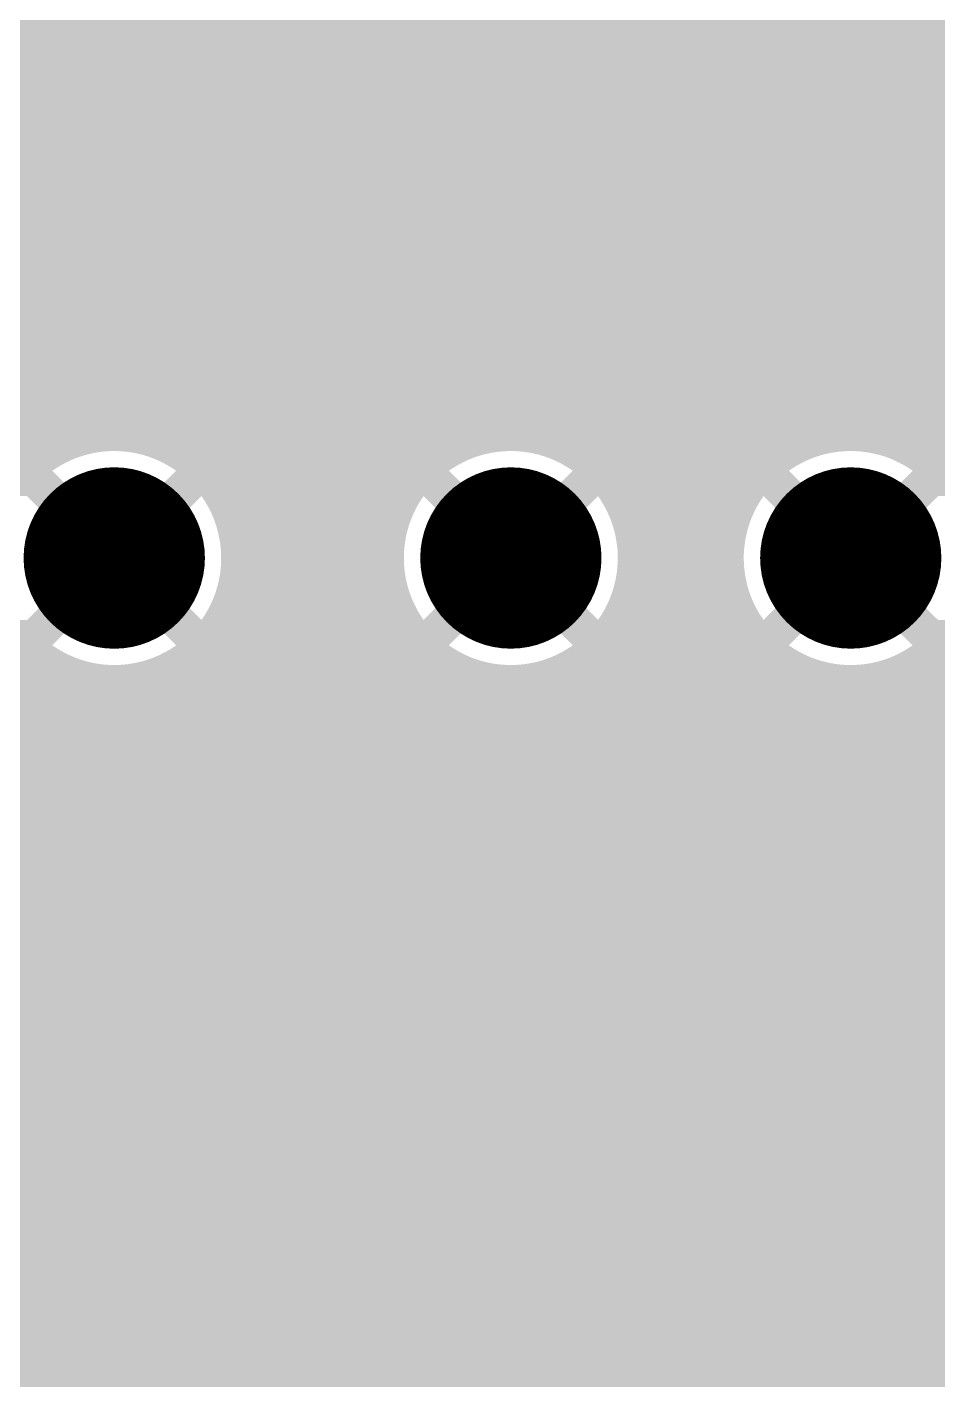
# Model space of a CAD drawing. Extents: x 295 to 953, y 10 to 290.
# Drawn here: x 698.09 to 706.52, y 174.05 to 186.56 of the extents above; entities that cross this region are included whole.
import ezdxf

# ---------------------------------------------------------------- set-up
doc = ezdxf.new("R2010")
doc.units = 0
doc.header["$LTSCALE"] = 5
doc.header["$MEASUREMENT"] = 0
doc.layers.get('0').update_dxf_attribs({"linetype": 'CONTINUOUS', "lineweight": 25})

msp = doc.modelspace()

# ---------------------------------------------------------------- linework, layer by layer
at = {"const_width": 0.838}
for points in [[(698.481, 181.649, 1), (699.32, 181.649, 1)], [(702.149, 181.649, 1), (702.987, 181.649, 1)], [(705.292, 181.649, 1), (706.13, 181.649, 1)]]:
    msp.add_lwpolyline(points, format="xyb", close=True, dxfattribs=at)
for points in [[(673.231, 183.445), (673.231, 186.873), (756.003, 183.445), (756.003, 186.873)], [(684.298, 183.442), (684.232, 183.445), (756.003, 183.442), (756.003, 183.445)], [(684.453, 183.411), (684.298, 183.442), (756.003, 183.411), (756.003, 183.442)], [(684.58, 183.357), (684.453, 183.411), (756.003, 183.357), (756.003, 183.411)], [(695.266, 183.356), (695.233, 183.357), (756.003, 183.356), (756.003, 183.357)], [(695.313, 183.352), (695.266, 183.356), (756.003, 183.352), (756.003, 183.356)], [(695.359, 183.344), (695.313, 183.352), (756.003, 183.344), (756.003, 183.352)], [(695.405, 183.334), (695.359, 183.344), (756.003, 183.334), (756.003, 183.344)], [(695.45, 183.32), (695.405, 183.334), (756.003, 183.32), (756.003, 183.334)], [(695.494, 183.303), (695.45, 183.32), (756.003, 183.303), (756.003, 183.32)], [(695.537, 183.283), (695.494, 183.303), (756.003, 183.283), (756.003, 183.303)], [(695.498, 183.115), (695.617, 183.234), (756.003, 183.115), (756.003, 183.234)], [(695.578, 183.26), (695.537, 183.283), (756.003, 183.26), (756.003, 183.283)], [(695.617, 183.234), (695.578, 183.26), (756.003, 183.234), (756.003, 183.26)], [(684.866, 183.086), (684.849, 183.115), (756.003, 183.086), (756.003, 183.115)], [(684.87, 183.08), (684.866, 183.086), (712.978, 183.08), (713.045, 183.086)], [(695.778, 183.069), (695.771, 183.08), (712.871, 183.069), (712.978, 183.08)], [(695.781, 183.065), (695.778, 183.069), (712.855, 183.065), (712.871, 183.069)], [(695.806, 183.025), (695.781, 183.065), (712.72, 183.025), (712.855, 183.065)], [(695.809, 183.02), (695.806, 183.025), (712.704, 183.02), (712.72, 183.025)], [(695.828, 182.983), (695.809, 183.02), (712.633, 182.983), (712.704, 183.02)], [(695.847, 182.94), (695.828, 182.983), (712.55, 182.94), (712.633, 182.983)], [(695.847, 182.939), (695.847, 182.94), (712.548, 182.939), (712.55, 182.94)], [(695.863, 182.896), (695.847, 182.939), (712.494, 182.896), (712.548, 182.939)], [(695.875, 182.851), (695.863, 182.896), (712.437, 182.851), (712.494, 182.896)], [(695.879, 182.831), (695.875, 182.851), (712.411, 182.831), (712.437, 182.851)], [(695.885, 182.805), (695.879, 182.831), (712.389, 182.805), (712.411, 182.831)], [(695.891, 182.758), (695.885, 182.805), (712.349, 182.758), (712.389, 182.805)], [(695.893, 182.711), (695.891, 182.758), (712.309, 182.711), (712.349, 182.758)], [(695.893, 182.698), (695.893, 182.711), (712.298, 182.698), (712.309, 182.711)], [(695.893, 182.664), (695.893, 182.698), (712.278, 182.664), (712.298, 182.698)], [(695.873, 182.532), (695.878, 182.557), (698.456, 182.532), (698.509, 182.557)], [(695.878, 182.557), (695.881, 182.571), (698.509, 182.557), (698.543, 182.571)], [(695.881, 182.571), (695.883, 182.578), (698.543, 182.571), (698.562, 182.578)], [(695.883, 182.578), (695.885, 182.596), (698.562, 182.578), (698.617, 182.596)], [(695.885, 182.596), (695.888, 182.611), (698.617, 182.596), (698.672, 182.611)], [(695.888, 182.611), (695.889, 182.617), (698.672, 182.611), (698.701, 182.617)], [(695.889, 182.623), (695.89, 182.631), (698.729, 182.623), (698.786, 182.631)], [(695.889, 182.617), (695.889, 182.623), (698.701, 182.617), (698.729, 182.623)], [(695.89, 182.636), (695.891, 182.638), (698.843, 182.636), (698.901, 182.638)], [(695.89, 182.631), (695.89, 182.636), (698.786, 182.631), (698.843, 182.636)], [(695.891, 182.638), (695.893, 182.664), (712.264, 182.638), (712.278, 182.664)], [(698.935, 182.637), (698.901, 182.638), (702.547, 182.637), (702.568, 182.638)], [(698.952, 182.636), (698.935, 182.637), (702.51, 182.636), (702.547, 182.637)], [(698.993, 182.633), (698.952, 182.636), (702.48, 182.633), (702.51, 182.636)], [(699.012, 182.631), (698.993, 182.633), (702.453, 182.631), (702.48, 182.633)], [(699.05, 182.626), (699.012, 182.631), (702.421, 182.626), (702.453, 182.631)], [(699.07, 182.623), (699.05, 182.626), (702.396, 182.623), (702.421, 182.626)], [(699.106, 182.616), (699.07, 182.623), (702.364, 182.616), (702.396, 182.623)], [(699.127, 182.611), (699.106, 182.616), (702.339, 182.611), (702.364, 182.616)], [(699.162, 182.603), (699.127, 182.611), (702.307, 182.603), (702.339, 182.611)], [(699.183, 182.596), (699.162, 182.603), (702.284, 182.596), (702.307, 182.603)], [(699.217, 182.586), (699.183, 182.596), (702.252, 182.586), (702.284, 182.596)], [(699.238, 182.578), (699.217, 182.586), (702.229, 182.578), (702.252, 182.586)], [(699.271, 182.566), (699.238, 182.578), (702.198, 182.566), (702.229, 182.578)], [(699.292, 182.557), (699.271, 182.566), (702.176, 182.557), (702.198, 182.566)], [(699.324, 182.542), (699.292, 182.557), (702.145, 182.542), (702.176, 182.557)], [(702.602, 182.637), (702.568, 182.638), (705.69, 182.637), (705.711, 182.638)], [(702.619, 182.636), (702.602, 182.637), (705.653, 182.636), (705.69, 182.637)], [(702.66, 182.633), (702.619, 182.636), (705.623, 182.633), (705.653, 182.636)], [(702.679, 182.631), (702.66, 182.633), (705.596, 182.631), (705.623, 182.633)], [(702.717, 182.626), (702.679, 182.631), (705.564, 182.626), (705.596, 182.631)], [(702.737, 182.623), (702.717, 182.626), (705.539, 182.623), (705.564, 182.626)], [(702.774, 182.616), (702.737, 182.623), (705.507, 182.616), (705.539, 182.623)], [(702.794, 182.611), (702.774, 182.616), (705.483, 182.611), (705.507, 182.616)], [(702.83, 182.603), (702.794, 182.611), (705.451, 182.603), (705.483, 182.611)], [(702.85, 182.596), (702.83, 182.603), (705.427, 182.596), (705.451, 182.603)], [(702.885, 182.586), (702.85, 182.596), (705.395, 182.586), (705.427, 182.596)], [(702.905, 182.578), (702.885, 182.586), (705.372, 182.578), (705.395, 182.586)], [(702.939, 182.566), (702.905, 182.578), (705.341, 182.566), (705.372, 182.578)], [(702.959, 182.557), (702.939, 182.566), (705.319, 182.557), (705.341, 182.566)], [(702.991, 182.542), (702.959, 182.557), (705.288, 182.542), (705.319, 182.557)], [(705.746, 182.637), (705.711, 182.638), (712.263, 182.637), (712.264, 182.638)], [(705.803, 182.633), (705.746, 182.637), (712.261, 182.633), (712.263, 182.637)], [(705.86, 182.626), (705.803, 182.633), (712.257, 182.626), (712.261, 182.633)], [(705.917, 182.616), (705.86, 182.626), (712.251, 182.616), (712.257, 182.626)], [(705.973, 182.603), (705.917, 182.616), (712.243, 182.603), (712.251, 182.616)], [(706.028, 182.586), (705.973, 182.603), (712.234, 182.586), (712.243, 182.603)], [(706.082, 182.566), (706.028, 182.586), (712.223, 182.566), (712.234, 182.586)], [(706.127, 182.546), (706.082, 182.566), (712.211, 182.546), (712.223, 182.566)], [(695.82, 182.393), (695.84, 182.436), (698.39, 182.393), (698.347, 182.436)], [(695.84, 182.436), (695.847, 182.455), (698.347, 182.436), (698.328, 182.455)], [(695.847, 182.455), (695.855, 182.475), (698.328, 182.455), (698.357, 182.475)], [(695.855, 182.475), (695.857, 182.48), (698.357, 182.475), (698.365, 182.48)], [(695.857, 182.48), (695.865, 182.505), (698.365, 182.48), (698.406, 182.505)], [(695.865, 182.505), (695.871, 182.525), (698.406, 182.505), (698.442, 182.525)], [(695.871, 182.525), (695.873, 182.532), (698.442, 182.525), (698.456, 182.532)], [(699.295, 182.277), (699.473, 182.455), (702.173, 182.277), (701.995, 182.455)], [(699.344, 182.532), (699.324, 182.542), (702.123, 182.532), (702.145, 182.542)], [(699.375, 182.516), (699.344, 182.532), (702.094, 182.516), (702.123, 182.532)], [(699.395, 182.505), (699.375, 182.516), (702.073, 182.505), (702.094, 182.516)], [(699.425, 182.487), (699.395, 182.505), (702.044, 182.487), (702.073, 182.505)], [(699.444, 182.475), (699.425, 182.487), (702.024, 182.475), (702.044, 182.487)], [(699.473, 182.455), (699.444, 182.475), (701.995, 182.455), (702.024, 182.475)], [(702.962, 182.277), (703.14, 182.455), (705.317, 182.277), (705.139, 182.455)], [(703.011, 182.532), (702.991, 182.542), (705.267, 182.532), (705.288, 182.542)], [(703.043, 182.516), (703.011, 182.532), (705.237, 182.516), (705.267, 182.532)], [(703.062, 182.505), (703.043, 182.516), (705.216, 182.505), (705.237, 182.516)], [(703.092, 182.487), (703.062, 182.505), (705.187, 182.487), (705.216, 182.505)], [(703.111, 182.475), (703.092, 182.487), (705.167, 182.475), (705.187, 182.487)], [(703.14, 182.455), (703.111, 182.475), (705.139, 182.455), (705.167, 182.475)], [(706.135, 182.542), (706.127, 182.546), (712.21, 182.542), (712.211, 182.546)], [(706.186, 182.516), (706.135, 182.542), (712.201, 182.516), (712.21, 182.542)], [(706.236, 182.487), (706.186, 182.516), (712.192, 182.487), (712.201, 182.516)], [(706.208, 182.38), (706.283, 182.455), (712.155, 182.38), (712.181, 182.455)], [(706.283, 182.455), (706.236, 182.487), (712.181, 182.455), (712.192, 182.487)], [(693.789, 182.281), (693.783, 182.313), (698.503, 182.281), (698.47, 182.313)], [(695.771, 182.313), (695.797, 182.352), (698.47, 182.313), (698.431, 182.352)], [(695.797, 182.352), (695.82, 182.393), (698.431, 182.352), (698.39, 182.393)], [(698.521, 182.286), (698.55, 182.302), (699.28, 182.286), (699.252, 182.302)], [(698.55, 182.302), (698.564, 182.31), (699.252, 182.302), (699.236, 182.31)], [(698.564, 182.31), (698.595, 182.324), (699.236, 182.31), (699.207, 182.324)], [(698.595, 182.324), (698.609, 182.331), (699.207, 182.324), (699.191, 182.331)], [(698.609, 182.331), (698.641, 182.343), (699.191, 182.331), (699.161, 182.343)], [(698.641, 182.343), (698.656, 182.349), (699.161, 182.343), (699.144, 182.349)], [(698.656, 182.349), (698.689, 182.359), (699.144, 182.349), (699.114, 182.359)], [(698.689, 182.359), (698.703, 182.364), (699.114, 182.359), (699.096, 182.364)], [(698.703, 182.364), (698.737, 182.372), (699.096, 182.364), (699.065, 182.372)], [(698.737, 182.372), (698.752, 182.375), (699.065, 182.372), (699.047, 182.375)], [(698.752, 182.375), (698.787, 182.381), (699.047, 182.375), (699.017, 182.381)], [(698.787, 182.381), (698.801, 182.384), (699.017, 182.381), (698.997, 182.384)], [(698.801, 182.384), (698.838, 182.388), (698.997, 182.384), (698.967, 182.388)], [(698.838, 182.388), (698.851, 182.389), (698.967, 182.388), (698.944, 182.389)], [(698.851, 182.389), (698.895, 182.39), (698.944, 182.389), (698.917, 182.39)], [(698.895, 182.39), (698.901, 182.391), (698.917, 182.39), (698.901, 182.391)], [(702.188, 182.286), (702.217, 182.302), (702.947, 182.286), (702.919, 182.302)], [(702.217, 182.302), (702.231, 182.31), (702.919, 182.302), (702.903, 182.31)], [(702.231, 182.31), (702.262, 182.324), (702.903, 182.31), (702.874, 182.324)], [(702.262, 182.324), (702.277, 182.331), (702.874, 182.324), (702.858, 182.331)], [(702.277, 182.331), (702.308, 182.343), (702.858, 182.331), (702.828, 182.343)], [(702.308, 182.343), (702.323, 182.349), (702.828, 182.343), (702.811, 182.349)], [(702.323, 182.349), (702.356, 182.359), (702.811, 182.349), (702.781, 182.359)], [(702.356, 182.359), (702.371, 182.364), (702.781, 182.359), (702.763, 182.364)], [(702.371, 182.364), (702.404, 182.372), (702.763, 182.364), (702.733, 182.372)], [(702.404, 182.372), (702.419, 182.375), (702.733, 182.372), (702.714, 182.375)], [(702.419, 182.375), (702.454, 182.381), (702.714, 182.375), (702.684, 182.381)], [(702.454, 182.381), (702.468, 182.384), (702.684, 182.381), (702.664, 182.384)], [(702.468, 182.384), (702.505, 182.388), (702.664, 182.384), (702.634, 182.388)], [(702.505, 182.388), (702.518, 182.389), (702.634, 182.388), (702.611, 182.389)], [(702.518, 182.389), (702.562, 182.39), (702.611, 182.389), (702.584, 182.39)], [(702.562, 182.39), (702.568, 182.391), (702.584, 182.39), (702.568, 182.391)], [(705.331, 182.286), (705.361, 182.302), (706.09, 182.286), (706.062, 182.302)], [(705.361, 182.302), (705.375, 182.31), (706.062, 182.302), (706.046, 182.31)], [(705.375, 182.31), (705.405, 182.324), (706.046, 182.31), (706.017, 182.324)], [(705.405, 182.324), (705.42, 182.331), (706.017, 182.324), (706.001, 182.331)], [(705.42, 182.331), (705.452, 182.343), (706.001, 182.331), (705.971, 182.343)], [(705.452, 182.343), (705.466, 182.349), (705.971, 182.343), (705.954, 182.349)], [(705.466, 182.349), (705.499, 182.359), (705.954, 182.349), (705.924, 182.359)], [(705.499, 182.359), (705.514, 182.364), (705.924, 182.359), (705.907, 182.364)], [(705.514, 182.364), (705.548, 182.372), (705.907, 182.364), (705.876, 182.372)], [(705.548, 182.372), (705.562, 182.375), (705.876, 182.372), (705.858, 182.375)], [(705.562, 182.375), (705.597, 182.381), (705.858, 182.375), (705.827, 182.381)], [(705.597, 182.381), (705.612, 182.384), (705.827, 182.381), (705.807, 182.384)], [(705.612, 182.384), (705.648, 182.388), (705.807, 182.384), (705.777, 182.388)], [(705.648, 182.388), (705.661, 182.389), (705.777, 182.388), (705.754, 182.389)], [(705.661, 182.389), (705.705, 182.39), (705.754, 182.389), (705.728, 182.39)], [(705.705, 182.39), (705.711, 182.391), (705.728, 182.39), (705.711, 182.391)], [(706.105, 182.277), (706.208, 182.38), (712.142, 182.277), (712.155, 182.38)], [(693.789, 182.278), (693.789, 182.281), (698.505, 182.278), (698.503, 182.281)], [(695.499, 182.277), (695.498, 182.278), (698.506, 182.277), (698.505, 182.278)], [(695.555, 182.221), (695.499, 182.277), (712.134, 182.221), (712.142, 182.277)], [(698.272, 182.043), (698.094, 182.221), (699.529, 182.043), (699.707, 182.221)], [(698.506, 182.277), (698.521, 182.286), (699.295, 182.277), (699.28, 182.286)], [(699.714, 182.212), (699.707, 182.221), (701.755, 182.212), (701.761, 182.221)], [(699.739, 182.173), (699.714, 182.212), (701.729, 182.173), (701.755, 182.212)], [(701.939, 182.043), (701.761, 182.221), (703.196, 182.043), (703.374, 182.221)], [(702.173, 182.277), (702.188, 182.286), (702.962, 182.277), (702.947, 182.286)], [(703.381, 182.212), (703.374, 182.221), (704.898, 182.212), (704.904, 182.221)], [(703.406, 182.173), (703.381, 182.212), (704.872, 182.173), (704.898, 182.212)], [(705.083, 182.043), (704.904, 182.221), (706.339, 182.043), (706.518, 182.221)], [(705.317, 182.277), (705.331, 182.286), (706.105, 182.277), (706.09, 182.286)], [(699.745, 182.163), (699.739, 182.173), (701.723, 182.163), (701.729, 182.173)], [(699.768, 182.124), (699.745, 182.163), (701.7, 182.124), (701.723, 182.163)], [(699.774, 182.113), (699.768, 182.124), (701.695, 182.113), (701.7, 182.124)], [(699.794, 182.072), (699.774, 182.113), (701.674, 182.072), (701.695, 182.113)], [(699.799, 182.062), (699.794, 182.072), (701.669, 182.062), (701.674, 182.072)], [(699.817, 182.02), (699.799, 182.062), (701.651, 182.02), (701.669, 182.062)], [(703.412, 182.163), (703.406, 182.173), (704.867, 182.163), (704.872, 182.173)], [(703.435, 182.124), (703.412, 182.163), (704.843, 182.124), (704.867, 182.163)], [(703.441, 182.113), (703.435, 182.124), (704.838, 182.113), (704.843, 182.124)], [(703.461, 182.072), (703.441, 182.113), (704.817, 182.072), (704.838, 182.113)], [(703.466, 182.062), (703.461, 182.072), (704.813, 182.062), (704.817, 182.072)], [(703.484, 182.02), (703.466, 182.062), (704.794, 182.02), (704.813, 182.062)], [(698.212, 181.925), (698.225, 181.955), (699.589, 181.925), (699.576, 181.955)], [(698.225, 181.955), (698.232, 181.97), (699.576, 181.955), (699.569, 181.97)], [(698.232, 181.97), (698.247, 182), (699.569, 181.97), (699.554, 182)], [(698.247, 182), (698.256, 182.014), (699.554, 182), (699.546, 182.014)], [(698.256, 182.014), (698.272, 182.043), (699.546, 182.014), (699.529, 182.043)], [(699.822, 182.009), (699.817, 182.02), (701.647, 182.009), (701.651, 182.02)], [(699.837, 181.966), (699.822, 182.009), (701.631, 181.966), (701.647, 182.009)], [(699.841, 181.955), (699.837, 181.966), (701.627, 181.955), (701.631, 181.966)], [(699.854, 181.911), (699.841, 181.955), (701.614, 181.911), (701.627, 181.955)], [(701.879, 181.925), (701.892, 181.955), (703.256, 181.925), (703.243, 181.955)], [(701.892, 181.955), (701.9, 181.97), (703.243, 181.955), (703.236, 181.97)], [(701.9, 181.97), (701.914, 182), (703.236, 181.97), (703.221, 182)], [(701.914, 182), (701.923, 182.014), (703.221, 182), (703.213, 182.014)], [(701.923, 182.014), (701.939, 182.043), (703.213, 182.014), (703.196, 182.043)], [(703.489, 182.009), (703.484, 182.02), (704.79, 182.009), (704.794, 182.02)], [(703.504, 181.966), (703.489, 182.009), (704.774, 181.966), (704.79, 182.009)], [(703.508, 181.955), (703.504, 181.966), (704.771, 181.955), (704.774, 181.966)], [(703.521, 181.911), (703.508, 181.955), (704.757, 181.911), (704.771, 181.955)], [(705.023, 181.925), (705.035, 181.955), (706.4, 181.925), (706.386, 181.955)], [(705.035, 181.955), (705.043, 181.97), (706.386, 181.955), (706.38, 181.97)], [(705.043, 181.97), (705.058, 182), (706.38, 181.97), (706.364, 182)], [(705.058, 182), (705.066, 182.014), (706.364, 182), (706.356, 182.014)], [(705.066, 182.014), (705.083, 182.043), (706.356, 182.014), (706.339, 182.043)], [(698.171, 181.781), (698.177, 181.814), (699.631, 181.781), (699.623, 181.814)], [(698.177, 181.814), (698.182, 181.83), (699.623, 181.814), (699.62, 181.83)], [(698.182, 181.83), (698.19, 181.862), (699.62, 181.83), (699.611, 181.862)], [(698.19, 181.862), (698.195, 181.878), (699.611, 181.862), (699.606, 181.878)], [(698.195, 181.878), (698.206, 181.909), (699.606, 181.878), (699.595, 181.909)], [(698.206, 181.909), (698.212, 181.925), (699.595, 181.909), (699.589, 181.925)], [(699.857, 181.899), (699.854, 181.911), (701.611, 181.899), (701.614, 181.911)], [(699.868, 181.855), (699.857, 181.899), (701.6, 181.855), (701.611, 181.899)], [(699.87, 181.843), (699.868, 181.855), (701.598, 181.843), (701.6, 181.855)], [(699.878, 181.798), (699.87, 181.843), (701.59, 181.798), (701.598, 181.843)], [(701.838, 181.781), (701.844, 181.814), (703.298, 181.781), (703.291, 181.814)], [(701.844, 181.814), (701.849, 181.83), (703.291, 181.814), (703.287, 181.83)], [(701.849, 181.83), (701.857, 181.862), (703.287, 181.83), (703.278, 181.862)], [(701.857, 181.862), (701.862, 181.878), (703.278, 181.862), (703.273, 181.878)], [(701.862, 181.878), (701.873, 181.909), (703.273, 181.878), (703.262, 181.909)], [(701.873, 181.909), (701.879, 181.925), (703.262, 181.909), (703.256, 181.925)], [(703.525, 181.899), (703.521, 181.911), (704.754, 181.899), (704.757, 181.911)], [(703.535, 181.855), (703.525, 181.899), (704.744, 181.855), (704.754, 181.899)], [(703.537, 181.843), (703.535, 181.855), (704.741, 181.843), (704.744, 181.855)], [(703.545, 181.798), (703.537, 181.843), (704.733, 181.798), (704.741, 181.843)], [(704.981, 181.781), (704.988, 181.814), (706.441, 181.781), (706.434, 181.814)], [(704.988, 181.814), (704.992, 181.83), (706.434, 181.814), (706.43, 181.83)], [(704.992, 181.83), (705, 181.862), (706.43, 181.83), (706.421, 181.862)], [(705, 181.862), (705.006, 181.878), (706.421, 181.862), (706.417, 181.878)], [(705.006, 181.878), (705.016, 181.909), (706.417, 181.878), (706.405, 181.909)], [(705.016, 181.909), (705.023, 181.925), (706.405, 181.909), (706.4, 181.925)], [(698.159, 181.665), (698.16, 181.682), (699.642, 181.665), (699.642, 181.682)], [(698.16, 181.682), (698.162, 181.715), (699.642, 181.682), (699.639, 181.715)], [(698.162, 181.715), (698.164, 181.732), (699.639, 181.715), (699.638, 181.732)], [(698.164, 181.732), (698.168, 181.765), (699.638, 181.732), (699.633, 181.765)], [(698.168, 181.765), (698.171, 181.781), (699.633, 181.765), (699.631, 181.781)], [(699.88, 181.786), (699.878, 181.798), (701.589, 181.786), (701.59, 181.798)], [(699.885, 181.741), (699.88, 181.786), (701.583, 181.741), (701.589, 181.786)], [(699.886, 181.729), (699.885, 181.741), (701.582, 181.729), (701.583, 181.741)], [(699.889, 181.683), (699.886, 181.729), (701.579, 181.683), (701.582, 181.729)], [(699.889, 181.672), (699.889, 181.683), (701.579, 181.672), (701.579, 181.683)], [(701.826, 181.665), (701.827, 181.682), (703.309, 181.665), (703.309, 181.682)], [(701.827, 181.682), (701.829, 181.715), (703.309, 181.682), (703.306, 181.715)], [(701.829, 181.715), (701.831, 181.732), (703.306, 181.715), (703.305, 181.732)], [(701.831, 181.732), (701.835, 181.765), (703.305, 181.732), (703.3, 181.765)], [(701.835, 181.765), (701.838, 181.781), (703.3, 181.765), (703.298, 181.781)], [(703.547, 181.786), (703.545, 181.798), (704.732, 181.786), (704.733, 181.798)], [(703.552, 181.741), (703.547, 181.786), (704.726, 181.741), (704.732, 181.786)], [(703.554, 181.729), (703.552, 181.741), (704.725, 181.729), (704.726, 181.741)], [(703.556, 181.683), (703.554, 181.729), (704.722, 181.683), (704.725, 181.729)], [(703.557, 181.672), (703.556, 181.683), (704.722, 181.672), (704.722, 181.683)], [(704.969, 181.665), (704.97, 181.682), (706.452, 181.665), (706.452, 181.682)], [(704.97, 181.682), (704.972, 181.715), (706.452, 181.682), (706.449, 181.715)], [(704.972, 181.715), (704.974, 181.732), (706.449, 181.715), (706.448, 181.732)], [(704.974, 181.732), (704.978, 181.765), (706.448, 181.732), (706.443, 181.765)], [(704.978, 181.765), (704.981, 181.781), (706.443, 181.765), (706.441, 181.781)], [(698.159, 181.632), (698.159, 181.665), (699.642, 181.632), (699.642, 181.665)], [(698.16, 181.616), (698.159, 181.632), (699.641, 181.616), (699.642, 181.632)], [(698.162, 181.582), (698.16, 181.616), (699.639, 181.582), (699.641, 181.616)], [(698.163, 181.566), (698.162, 181.582), (699.637, 181.566), (699.639, 181.582)], [(698.168, 181.533), (698.163, 181.566), (699.633, 181.533), (699.637, 181.566)], [(699.88, 181.511), (699.885, 181.557), (701.588, 181.511), (701.583, 181.557)], [(699.885, 181.557), (699.886, 181.568), (701.583, 181.557), (701.582, 181.568)], [(699.886, 181.568), (699.889, 181.614), (701.582, 181.568), (701.58, 181.614)], [(699.889, 181.626), (699.889, 181.672), (701.579, 181.626), (701.579, 181.672)], [(699.889, 181.614), (699.889, 181.626), (701.58, 181.614), (701.579, 181.626)], [(701.826, 181.632), (701.826, 181.665), (703.309, 181.632), (703.309, 181.665)], [(701.827, 181.616), (701.826, 181.632), (703.308, 181.616), (703.309, 181.632)], [(701.829, 181.582), (701.827, 181.616), (703.307, 181.582), (703.308, 181.616)], [(701.831, 181.566), (701.829, 181.582), (703.304, 181.566), (703.307, 181.582)], [(701.835, 181.533), (701.831, 181.566), (703.3, 181.533), (703.304, 181.566)], [(703.547, 181.511), (703.552, 181.557), (704.732, 181.511), (704.726, 181.557)], [(703.552, 181.557), (703.553, 181.568), (704.726, 181.557), (704.725, 181.568)], [(703.553, 181.568), (703.556, 181.614), (704.725, 181.568), (704.723, 181.614)], [(703.556, 181.626), (703.557, 181.672), (704.722, 181.626), (704.722, 181.672)], [(703.556, 181.614), (703.556, 181.626), (704.723, 181.614), (704.722, 181.626)], [(704.97, 181.632), (704.969, 181.665), (706.453, 181.632), (706.452, 181.665)], [(704.97, 181.616), (704.97, 181.632), (706.452, 181.616), (706.453, 181.632)], [(704.973, 181.582), (704.97, 181.616), (706.45, 181.582), (706.452, 181.616)], [(704.974, 181.566), (704.973, 181.582), (706.448, 181.566), (706.45, 181.582)], [(704.979, 181.533), (704.974, 181.566), (706.444, 181.533), (706.448, 181.566)], [(698.171, 181.516), (698.168, 181.533), (699.63, 181.516), (699.633, 181.533)], [(698.178, 181.484), (698.171, 181.516), (699.624, 181.484), (699.63, 181.516)], [(698.181, 181.468), (698.178, 181.484), (699.62, 181.468), (699.624, 181.484)], [(698.19, 181.436), (698.181, 181.468), (699.611, 181.436), (699.62, 181.468)], [(698.195, 181.42), (698.19, 181.436), (699.606, 181.42), (699.611, 181.436)], [(699.857, 181.398), (699.868, 181.443), (701.611, 181.398), (701.601, 181.443)], [(699.868, 181.443), (699.87, 181.454), (701.601, 181.443), (701.598, 181.454)], [(699.87, 181.454), (699.878, 181.499), (701.598, 181.454), (701.59, 181.499)], [(699.878, 181.499), (699.88, 181.511), (701.59, 181.499), (701.588, 181.511)], [(701.838, 181.516), (701.835, 181.533), (703.297, 181.516), (703.3, 181.533)], [(701.845, 181.484), (701.838, 181.516), (703.291, 181.484), (703.297, 181.516)], [(701.848, 181.468), (701.845, 181.484), (703.287, 181.468), (703.291, 181.484)], [(701.858, 181.436), (701.848, 181.468), (703.278, 181.436), (703.287, 181.468)], [(701.862, 181.42), (701.858, 181.436), (703.273, 181.42), (703.278, 181.436)], [(703.524, 181.398), (703.535, 181.443), (704.754, 181.398), (704.744, 181.443)], [(703.535, 181.443), (703.537, 181.454), (704.744, 181.443), (704.741, 181.454)], [(703.537, 181.454), (703.545, 181.499), (704.741, 181.454), (704.733, 181.499)], [(703.545, 181.499), (703.547, 181.511), (704.733, 181.499), (704.732, 181.511)], [(704.981, 181.516), (704.979, 181.533), (706.441, 181.516), (706.444, 181.533)], [(704.988, 181.484), (704.981, 181.516), (706.434, 181.484), (706.441, 181.516)], [(704.992, 181.468), (704.988, 181.484), (706.43, 181.468), (706.434, 181.484)], [(705.001, 181.436), (704.992, 181.468), (706.421, 181.436), (706.43, 181.468)], [(705.005, 181.42), (705.001, 181.436), (706.416, 181.42), (706.421, 181.436)], [(698.206, 181.388), (698.195, 181.42), (699.595, 181.388), (699.606, 181.42)], [(698.212, 181.373), (698.206, 181.388), (699.589, 181.373), (699.595, 181.388)], [(698.225, 181.342), (698.212, 181.373), (699.576, 181.342), (699.589, 181.373)], [(698.232, 181.327), (698.225, 181.342), (699.569, 181.327), (699.576, 181.342)], [(698.248, 181.298), (698.232, 181.327), (699.554, 181.298), (699.569, 181.327)], [(699.822, 181.289), (699.838, 181.332), (701.646, 181.289), (701.631, 181.332)], [(699.838, 181.332), (699.841, 181.343), (701.631, 181.332), (701.627, 181.343)], [(699.841, 181.343), (699.854, 181.387), (701.627, 181.343), (701.614, 181.387)], [(699.854, 181.387), (699.857, 181.398), (701.614, 181.387), (701.611, 181.398)], [(701.873, 181.388), (701.862, 181.42), (703.262, 181.388), (703.273, 181.42)], [(701.879, 181.373), (701.873, 181.388), (703.256, 181.373), (703.262, 181.388)], [(701.893, 181.342), (701.879, 181.373), (703.243, 181.342), (703.256, 181.373)], [(701.899, 181.327), (701.893, 181.342), (703.236, 181.327), (703.243, 181.342)], [(701.915, 181.298), (701.899, 181.327), (703.221, 181.298), (703.236, 181.327)], [(703.489, 181.289), (703.505, 181.332), (704.79, 181.289), (704.774, 181.332)], [(703.505, 181.332), (703.508, 181.343), (704.774, 181.332), (704.77, 181.343)], [(703.508, 181.343), (703.522, 181.387), (704.77, 181.343), (704.757, 181.387)], [(703.522, 181.387), (703.524, 181.398), (704.757, 181.387), (704.754, 181.398)], [(705.017, 181.388), (705.005, 181.42), (706.406, 181.388), (706.416, 181.42)], [(705.022, 181.373), (705.017, 181.388), (706.399, 181.373), (706.406, 181.388)], [(705.036, 181.342), (705.022, 181.373), (706.387, 181.342), (706.399, 181.373)], [(705.042, 181.327), (705.036, 181.342), (706.379, 181.327), (706.387, 181.342)], [(705.058, 181.298), (705.042, 181.327), (706.364, 181.298), (706.379, 181.327)], [(698.094, 181.076), (698.272, 181.254), (699.707, 181.076), (699.529, 181.254)], [(698.255, 181.283), (698.248, 181.298), (699.546, 181.283), (699.554, 181.298)], [(698.272, 181.254), (698.255, 181.283), (699.529, 181.254), (699.546, 181.283)], [(699.768, 181.174), (699.773, 181.184), (701.7, 181.174), (701.695, 181.184)], [(699.773, 181.184), (699.794, 181.225), (701.695, 181.184), (701.674, 181.225)], [(699.794, 181.225), (699.799, 181.236), (701.674, 181.225), (701.669, 181.236)], [(699.799, 181.236), (699.818, 181.278), (701.669, 181.236), (701.651, 181.278)], [(699.818, 181.278), (699.822, 181.289), (701.651, 181.278), (701.646, 181.289)], [(701.761, 181.076), (701.939, 181.254), (703.374, 181.076), (703.196, 181.254)], [(701.922, 181.283), (701.915, 181.298), (703.213, 181.283), (703.221, 181.298)], [(701.939, 181.254), (701.922, 181.283), (703.196, 181.254), (703.213, 181.283)], [(703.435, 181.174), (703.441, 181.184), (704.844, 181.174), (704.838, 181.184)], [(703.441, 181.184), (703.461, 181.225), (704.838, 181.184), (704.817, 181.225)], [(703.461, 181.225), (703.466, 181.236), (704.817, 181.225), (704.812, 181.236)], [(703.466, 181.236), (703.485, 181.278), (704.812, 181.236), (704.794, 181.278)], [(703.485, 181.278), (703.489, 181.289), (704.794, 181.278), (704.79, 181.289)], [(704.904, 181.076), (705.083, 181.254), (706.518, 181.076), (706.339, 181.254)], [(705.066, 181.283), (705.058, 181.298), (706.356, 181.283), (706.364, 181.298)], [(705.083, 181.254), (705.066, 181.283), (706.339, 181.254), (706.356, 181.283)], [(673.231, 181.02), (673.231, 181.076), (727.051, 181.02), (727.007, 181.076)], [(699.707, 181.076), (699.714, 181.086), (701.761, 181.076), (701.754, 181.086)], [(699.714, 181.086), (699.739, 181.124), (701.754, 181.086), (701.73, 181.124)], [(699.739, 181.124), (699.745, 181.134), (701.73, 181.124), (701.723, 181.134)], [(699.745, 181.134), (699.768, 181.174), (701.723, 181.134), (701.7, 181.174)], [(703.374, 181.076), (703.381, 181.086), (704.904, 181.076), (704.898, 181.086)], [(703.381, 181.086), (703.406, 181.124), (704.898, 181.086), (704.873, 181.124)], [(703.406, 181.124), (703.412, 181.134), (704.873, 181.124), (704.866, 181.134)], [(703.412, 181.134), (703.435, 181.174), (704.866, 181.134), (704.844, 181.174)], [(673.231, 180.842), (673.231, 181.02), (698.328, 180.842), (698.506, 181.02)], [(698.521, 181.012), (698.506, 181.02), (699.281, 181.012), (699.295, 181.02)], [(698.549, 180.995), (698.521, 181.012), (699.251, 180.995), (699.281, 181.012)], [(698.565, 180.988), (698.549, 180.995), (699.237, 180.988), (699.251, 180.995)], [(698.594, 180.973), (698.565, 180.988), (699.206, 180.973), (699.237, 180.988)], [(698.61, 180.966), (698.594, 180.973), (699.192, 180.966), (699.206, 180.973)], [(698.64, 180.954), (698.61, 180.966), (699.16, 180.954), (699.192, 180.966)], [(698.657, 180.948), (698.64, 180.954), (699.145, 180.948), (699.16, 180.954)], [(698.687, 180.938), (698.657, 180.948), (699.112, 180.938), (699.145, 180.948)], [(698.705, 180.934), (698.687, 180.938), (699.098, 180.934), (699.112, 180.938)], [(698.736, 180.925), (698.705, 180.934), (699.064, 180.925), (699.098, 180.934)], [(699.473, 180.842), (699.295, 181.02), (701.995, 180.842), (702.173, 181.02)], [(702.188, 181.012), (702.173, 181.02), (702.948, 181.012), (702.962, 181.02)], [(702.217, 180.995), (702.188, 181.012), (702.918, 180.995), (702.948, 181.012)], [(702.232, 180.988), (702.217, 180.995), (702.904, 180.988), (702.918, 180.995)], [(702.261, 180.973), (702.232, 180.988), (702.873, 180.973), (702.904, 180.988)], [(702.277, 180.966), (702.261, 180.973), (702.859, 180.966), (702.873, 180.973)], [(702.307, 180.954), (702.277, 180.966), (702.827, 180.954), (702.859, 180.966)], [(702.324, 180.948), (702.307, 180.954), (702.812, 180.948), (702.827, 180.954)], [(702.355, 180.938), (702.324, 180.948), (702.78, 180.938), (702.812, 180.948)], [(702.372, 180.934), (702.355, 180.938), (702.765, 180.934), (702.78, 180.938)], [(702.403, 180.925), (702.372, 180.934), (702.731, 180.925), (702.765, 180.934)], [(703.14, 180.842), (702.962, 181.02), (705.139, 180.842), (705.317, 181.02)], [(705.332, 181.012), (705.317, 181.02), (706.091, 181.012), (706.105, 181.02)], [(705.36, 180.995), (705.332, 181.012), (706.061, 180.995), (706.091, 181.012)], [(705.375, 180.988), (705.36, 180.995), (706.047, 180.988), (706.061, 180.995)], [(705.405, 180.973), (705.375, 180.988), (706.017, 180.973), (706.047, 180.988)], [(705.421, 180.966), (705.405, 180.973), (706.002, 180.966), (706.017, 180.973)], [(705.451, 180.954), (705.421, 180.966), (705.97, 180.954), (706.002, 180.966)], [(705.467, 180.948), (705.451, 180.954), (705.956, 180.948), (705.97, 180.954)], [(705.498, 180.938), (705.467, 180.948), (705.923, 180.938), (705.956, 180.948)], [(705.515, 180.934), (705.498, 180.938), (705.908, 180.934), (705.923, 180.938)], [(705.546, 180.925), (705.515, 180.934), (705.874, 180.925), (705.908, 180.934)], [(706.111, 181.015), (706.105, 181.02), (727.056, 181.015), (727.051, 181.02)], [(706.224, 180.901), (706.111, 181.015), (727.188, 180.901), (727.056, 181.015)], [(673.231, 180.81), (673.231, 180.842), (698.376, 180.81), (698.328, 180.842)], [(673.231, 180.781), (673.231, 180.81), (698.426, 180.781), (698.376, 180.81)], [(698.754, 180.922), (698.736, 180.925), (699.049, 180.922), (699.064, 180.925)], [(698.785, 180.916), (698.754, 180.922), (699.014, 180.916), (699.049, 180.922)], [(698.804, 180.914), (698.785, 180.916), (699, 180.914), (699.014, 180.916)], [(698.834, 180.91), (698.804, 180.914), (698.963, 180.91), (699, 180.914)], [(698.857, 180.909), (698.834, 180.91), (698.95, 180.909), (698.963, 180.91)], [(698.884, 180.907), (698.857, 180.909), (698.906, 180.907), (698.95, 180.909)], [(698.901, 180.907), (698.884, 180.907), (698.901, 180.907), (698.906, 180.907)], [(699.375, 180.781), (699.415, 180.804), (702.093, 180.781), (702.054, 180.804)], [(699.415, 180.804), (699.425, 180.81), (702.054, 180.804), (702.043, 180.81)], [(699.425, 180.81), (699.464, 180.835), (702.043, 180.81), (702.005, 180.835)], [(699.464, 180.835), (699.473, 180.842), (702.005, 180.835), (701.995, 180.842)], [(702.421, 180.922), (702.403, 180.925), (702.716, 180.922), (702.731, 180.925)], [(702.452, 180.916), (702.421, 180.922), (702.681, 180.916), (702.716, 180.922)], [(702.471, 180.914), (702.452, 180.916), (702.667, 180.914), (702.681, 180.916)], [(702.501, 180.91), (702.471, 180.914), (702.63, 180.91), (702.667, 180.914)], [(702.525, 180.909), (702.501, 180.91), (702.618, 180.909), (702.63, 180.91)], [(702.551, 180.907), (702.525, 180.909), (702.573, 180.907), (702.618, 180.909)], [(702.568, 180.907), (702.551, 180.907), (702.568, 180.907), (702.573, 180.907)], [(703.042, 180.781), (703.082, 180.804), (705.236, 180.781), (705.197, 180.804)], [(703.082, 180.804), (703.092, 180.81), (705.197, 180.804), (705.186, 180.81)], [(703.092, 180.81), (703.131, 180.835), (705.186, 180.81), (705.149, 180.835)], [(703.131, 180.835), (703.14, 180.842), (705.149, 180.835), (705.139, 180.842)], [(705.564, 180.922), (705.546, 180.925), (705.86, 180.922), (705.874, 180.925)], [(705.595, 180.916), (705.564, 180.922), (705.825, 180.916), (705.86, 180.922)], [(705.615, 180.914), (705.595, 180.916), (705.81, 180.914), (705.825, 180.916)], [(705.645, 180.91), (705.615, 180.914), (705.774, 180.91), (705.81, 180.914)], [(705.668, 180.909), (705.645, 180.91), (705.761, 180.909), (705.774, 180.91)], [(705.694, 180.907), (705.668, 180.909), (705.717, 180.907), (705.761, 180.909)], [(705.711, 180.907), (705.694, 180.907), (705.711, 180.907), (705.717, 180.907)], [(706.176, 180.776), (706.226, 180.804), (727.457, 180.776), (727.372, 180.804)], [(706.283, 180.842), (706.224, 180.901), (727.292, 180.842), (727.188, 180.901)], [(706.226, 180.804), (706.242, 180.815), (727.372, 180.804), (727.34, 180.815)], [(706.242, 180.815), (706.274, 180.835), (727.34, 180.815), (727.304, 180.835)], [(706.274, 180.835), (706.283, 180.842), (727.304, 180.835), (727.292, 180.842)], [(673.231, 180.755), (673.231, 180.781), (698.477, 180.755), (698.426, 180.781)], [(673.231, 180.732), (673.231, 180.755), (698.53, 180.732), (698.477, 180.755)], [(673.231, 180.712), (673.231, 180.732), (698.584, 180.712), (698.53, 180.732)], [(673.231, 180.695), (673.231, 180.712), (698.639, 180.695), (698.584, 180.712)], [(673.231, 180.681), (673.231, 180.695), (698.695, 180.681), (698.639, 180.695)], [(673.231, 180.671), (673.231, 180.681), (698.751, 180.671), (698.695, 180.681)], [(699.048, 180.671), (699.095, 180.679), (702.418, 180.671), (702.375, 180.679)], [(699.095, 180.679), (699.105, 180.681), (702.375, 180.679), (702.362, 180.681)], [(699.105, 180.681), (699.151, 180.692), (702.362, 180.681), (702.318, 180.692)], [(699.151, 180.692), (699.161, 180.695), (702.318, 180.692), (702.306, 180.695)], [(699.161, 180.695), (699.206, 180.708), (702.306, 180.695), (702.263, 180.708)], [(699.206, 180.708), (699.217, 180.712), (702.263, 180.708), (702.251, 180.712)], [(699.217, 180.712), (699.261, 180.727), (702.251, 180.712), (702.208, 180.727)], [(699.261, 180.727), (699.271, 180.732), (702.208, 180.727), (702.197, 180.732)], [(699.271, 180.732), (699.314, 180.75), (702.197, 180.732), (702.155, 180.75)], [(699.314, 180.75), (699.324, 180.755), (702.155, 180.75), (702.144, 180.755)], [(699.324, 180.755), (699.365, 180.776), (702.144, 180.755), (702.104, 180.776)], [(699.365, 180.776), (699.375, 180.781), (702.104, 180.776), (702.093, 180.781)], [(702.715, 180.671), (702.762, 180.679), (705.562, 180.671), (705.518, 180.679)], [(702.762, 180.679), (702.772, 180.681), (705.518, 180.679), (705.505, 180.681)], [(702.772, 180.681), (702.818, 180.692), (705.505, 180.681), (705.462, 180.692)], [(702.818, 180.692), (702.829, 180.695), (705.462, 180.692), (705.449, 180.695)], [(702.829, 180.695), (702.874, 180.708), (705.449, 180.695), (705.406, 180.708)], [(702.874, 180.708), (702.884, 180.712), (705.406, 180.708), (705.394, 180.712)], [(702.884, 180.712), (702.928, 180.727), (705.394, 180.712), (705.352, 180.727)], [(702.928, 180.727), (702.938, 180.732), (705.352, 180.727), (705.34, 180.732)], [(702.938, 180.732), (702.981, 180.75), (705.34, 180.732), (705.299, 180.75)], [(702.981, 180.75), (702.991, 180.755), (705.299, 180.75), (705.287, 180.755)], [(702.991, 180.755), (703.032, 180.776), (705.287, 180.755), (705.247, 180.776)], [(703.032, 180.776), (703.042, 180.781), (705.247, 180.776), (705.236, 180.781)], [(705.849, 180.669), (705.905, 180.679), (742.642, 180.669), (742.637, 180.679)], [(705.905, 180.679), (705.962, 180.692), (742.637, 180.679), (742.63, 180.692)], [(705.962, 180.692), (706.017, 180.708), (742.63, 180.692), (742.622, 180.708)], [(706.017, 180.708), (706.071, 180.727), (742.622, 180.708), (742.612, 180.727)], [(706.071, 180.727), (706.089, 180.735), (742.612, 180.727), (742.608, 180.735)], [(706.089, 180.735), (706.09, 180.736), (727.714, 180.735), (727.679, 180.736)], [(706.09, 180.736), (706.124, 180.75), (727.679, 180.736), (727.573, 180.75)], [(706.124, 180.75), (706.142, 180.759), (727.573, 180.75), (727.506, 180.759)], [(706.142, 180.759), (706.176, 180.776), (727.506, 180.759), (727.457, 180.776)], [(673.231, 180.664), (673.231, 180.671), (698.809, 180.664), (698.751, 180.671)], [(673.231, 180.66), (673.231, 180.664), (698.866, 180.66), (698.809, 180.664)], [(673.231, 180.628), (673.231, 180.66), (742.663, 180.628), (742.647, 180.66)], [(673.231, 180.66), (673.231, 180.66), (698.924, 180.66), (698.866, 180.66)], [(673.231, 180.491), (673.231, 180.628), (742.772, 180.491), (742.663, 180.628)], [(698.924, 180.66), (698.93, 180.66), (702.591, 180.66), (702.533, 180.66)], [(698.93, 180.66), (698.981, 180.663), (702.533, 180.66), (702.492, 180.663)], [(698.981, 180.663), (698.99, 180.664), (702.492, 180.663), (702.476, 180.664)], [(698.99, 180.664), (699.038, 180.669), (702.476, 180.664), (702.432, 180.669)], [(699.038, 180.669), (699.048, 180.671), (702.432, 180.669), (702.418, 180.671)], [(702.591, 180.66), (702.597, 180.66), (705.734, 180.66), (705.676, 180.66)], [(702.597, 180.66), (702.648, 180.663), (705.676, 180.66), (705.635, 180.663)], [(702.648, 180.663), (702.657, 180.664), (705.635, 180.663), (705.619, 180.664)], [(702.657, 180.664), (702.705, 180.669), (705.619, 180.664), (705.575, 180.669)], [(702.705, 180.669), (702.715, 180.671), (705.575, 180.669), (705.562, 180.671)], [(705.734, 180.66), (705.791, 180.663), (742.647, 180.66), (742.645, 180.663)], [(705.791, 180.663), (705.849, 180.669), (742.645, 180.663), (742.642, 180.669)], [(673.231, 180.377), (673.231, 180.491), (742.905, 180.377), (742.772, 180.491)], [(673.231, 180.291), (673.231, 180.377), (743.057, 180.291), (742.905, 180.377)], [(673.231, 180.235), (673.231, 180.291), (743.222, 180.235), (743.057, 180.291)], [(673.231, 180.212), (673.231, 180.235), (743.396, 180.212), (743.222, 180.235)], [(673.231, 180.211), (673.231, 180.212), (743.43, 180.211), (743.396, 180.212)], [(673.231, 178.895), (673.231, 180.211), (756.003, 178.895), (756.003, 180.211)], [(673.231, 178.878), (673.231, 178.895), (719.158, 178.878), (719.332, 178.895)], [(673.231, 178.829), (673.231, 178.878), (718.99, 178.829), (719.158, 178.878)], [(673.231, 178.748), (673.231, 178.829), (718.835, 178.748), (718.99, 178.829)], [(673.231, 178.64), (673.231, 178.748), (718.698, 178.64), (718.835, 178.748)], [(673.231, 178.507), (673.231, 178.64), (718.584, 178.507), (718.698, 178.64)], [(673.231, 178.355), (673.231, 178.507), (718.498, 178.355), (718.584, 178.507)], [(673.231, 178.189), (673.231, 178.355), (718.442, 178.189), (718.498, 178.355)], [(673.231, 178.016), (673.231, 178.189), (718.419, 178.016), (718.442, 178.189)], [(673.231, 177.982), (673.231, 178.016), (718.418, 177.982), (718.419, 178.016)], [(673.231, 177.808), (673.231, 177.982), (718.435, 177.808), (718.418, 177.982)], [(673.231, 177.64), (673.231, 177.808), (718.484, 177.64), (718.435, 177.808)], [(673.231, 177.485), (673.231, 177.64), (718.565, 177.485), (718.484, 177.64)], [(673.231, 177.348), (673.231, 177.485), (718.674, 177.348), (718.565, 177.485)], [(673.231, 177.234), (673.231, 177.348), (718.806, 177.234), (718.674, 177.348)], [(673.231, 177.148), (673.231, 177.234), (718.958, 177.148), (718.806, 177.234)], [(673.231, 177.092), (673.231, 177.148), (719.124, 177.092), (718.958, 177.148)], [(673.231, 177.069), (673.231, 177.092), (719.297, 177.069), (719.124, 177.092)], [(673.231, 177.068), (673.231, 177.069), (719.332, 177.068), (719.297, 177.069)], [(673.231, 176.634), (673.231, 177.068), (756.003, 176.634), (756.003, 177.068)], [(693.204, 176.631), (693.138, 176.634), (756.003, 176.631), (756.003, 176.634)], [(693.359, 176.601), (693.204, 176.631), (756.003, 176.601), (756.003, 176.631)], [(693.504, 176.538), (693.359, 176.601), (756.003, 176.538), (756.003, 176.601)], [(693.633, 176.447), (693.504, 176.538), (756.003, 176.447), (756.003, 176.538)], [(693.74, 176.33), (693.633, 176.447), (756.003, 176.33), (756.003, 176.447)], [(693.772, 176.276), (693.74, 176.33), (756.003, 176.276), (756.003, 176.33)], [(693.782, 176.259), (693.772, 176.276), (743.78, 176.259), (743.954, 176.276)], [(693.811, 176.21), (693.782, 176.259), (743.612, 176.21), (743.78, 176.259)], [(693.82, 176.194), (693.811, 176.21), (743.581, 176.194), (743.612, 176.21)], [(693.841, 176.129), (693.82, 176.194), (743.457, 176.129), (743.581, 176.194)], [(693.869, 176.043), (693.841, 176.129), (743.349, 176.043), (743.457, 176.129)], [(693.872, 176.02), (693.869, 176.043), (743.32, 176.02), (743.349, 176.043)], [(693.886, 175.888), (693.872, 176.02), (743.206, 175.888), (743.32, 176.02)], [(693.867, 175.736), (693.883, 175.82), (743.12, 175.736), (743.168, 175.82)], [(693.883, 175.82), (693.886, 175.886), (743.168, 175.82), (743.206, 175.886)], [(693.886, 175.886), (693.886, 175.888), (743.206, 175.886), (743.206, 175.888)], [(693.853, 175.665), (693.867, 175.736), (743.096, 175.665), (743.12, 175.736)], [(693.79, 175.52), (693.812, 175.57), (743.057, 175.52), (743.064, 175.57)], [(693.812, 175.57), (693.853, 175.665), (743.064, 175.57), (743.096, 175.665)], [(693.703, 175.397), (693.79, 175.52), (743.041, 175.397), (743.057, 175.52)], [(693.582, 175.284), (693.667, 175.362), (743.048, 175.284), (743.04, 175.362)], [(693.667, 175.362), (693.699, 175.391), (743.04, 175.362), (743.041, 175.391)], [(693.699, 175.391), (693.703, 175.397), (743.041, 175.391), (743.041, 175.397)], [(693.295, 175.155), (693.397, 175.188), (743.067, 175.155), (743.057, 175.188)], [(693.397, 175.188), (693.445, 175.204), (743.057, 175.188), (743.055, 175.204)], [(693.445, 175.204), (693.582, 175.284), (743.055, 175.204), (743.048, 175.284)], [(675.465, 175.021), (675.516, 175.138), (743.106, 175.021), (743.072, 175.138)], [(693.138, 175.138), (693.295, 175.155), (743.072, 175.138), (743.067, 175.155)], [(675.363, 174.867), (675.455, 174.996), (743.186, 174.867), (743.119, 174.996)], [(675.455, 174.996), (675.465, 175.021), (743.119, 174.996), (743.106, 175.021)], [(675.246, 174.76), (675.361, 174.865), (743.271, 174.76), (743.187, 174.865)], [(675.361, 174.865), (675.363, 174.867), (743.187, 174.865), (743.186, 174.867)], [(674.96, 174.631), (675.11, 174.68), (743.41, 174.631), (743.352, 174.68)], [(675.11, 174.68), (675.192, 174.728), (743.352, 174.68), (743.296, 174.728)], [(675.192, 174.728), (675.246, 174.76), (743.296, 174.728), (743.271, 174.76)], [(673.231, 174.528), (673.231, 174.614), (743.58, 174.528), (743.43, 174.614)], [(674.802, 174.614), (674.808, 174.615), (743.43, 174.614), (743.428, 174.615)], [(674.808, 174.615), (674.96, 174.631), (743.428, 174.615), (743.41, 174.631)], [(673.231, 174.472), (673.231, 174.528), (743.746, 174.472), (743.58, 174.528)], [(673.231, 174.449), (673.231, 174.472), (743.919, 174.449), (743.746, 174.472)], [(673.231, 173.656), (673.231, 174.449), (756.003, 173.656), (756.003, 174.449)], [(673.231, 174.449), (673.231, 174.449), (743.954, 174.449), (743.919, 174.449)]]:
    msp.add_solid(points)

doc.saveas('drawing.dxf')
